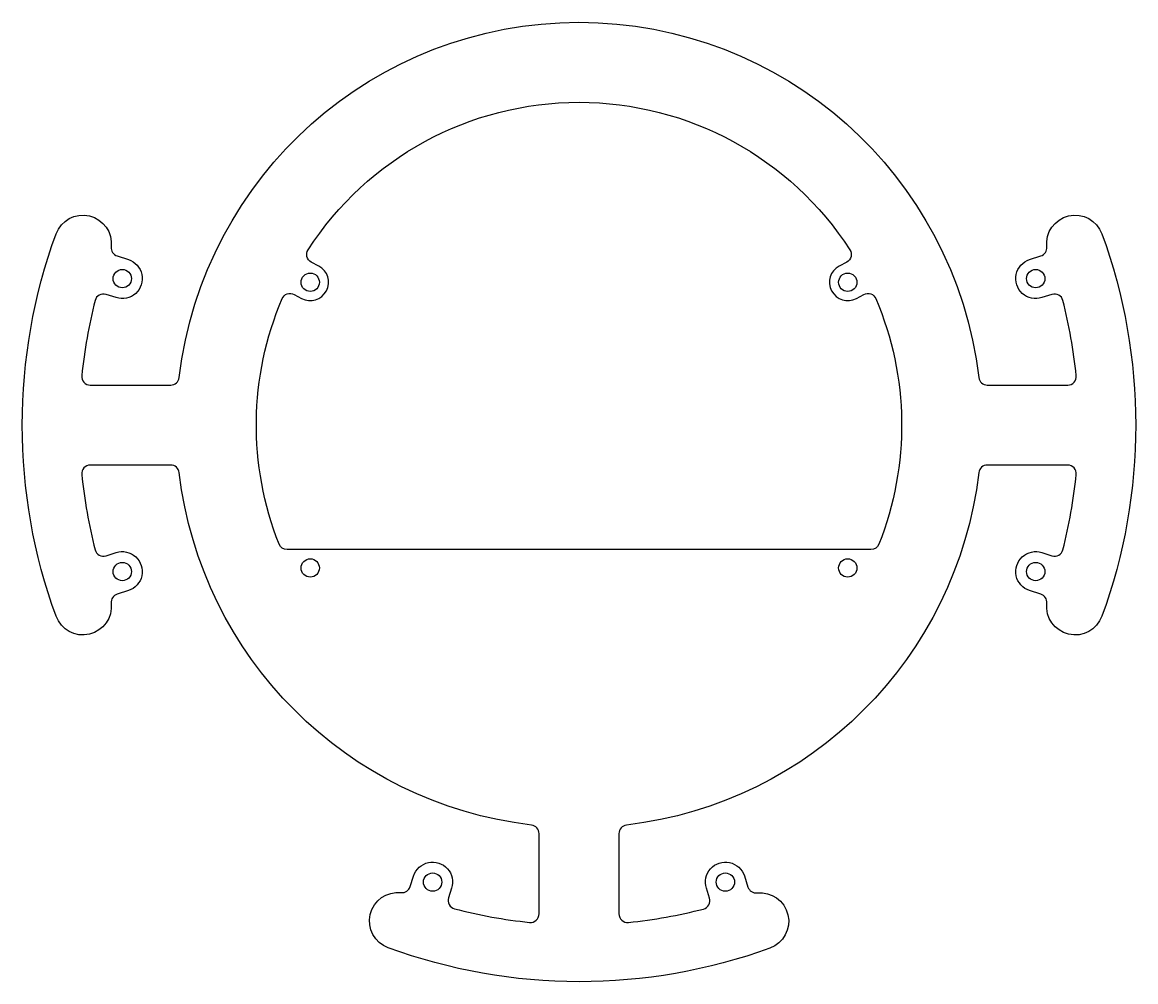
# Model space of a CAD drawing. Header units: millimetres. Extents: x -98 to 98, y -97 to 70.
import ezdxf

# ---------------------------------------------------------------- set-up
doc = ezdxf.new("R2010")
doc.units = ezdxf.units.MM
doc.layers.get('0').update_dxf_attribs({"linetype": 'CONTINUOUS'})

msp = doc.modelspace()

# ---------------------------------------------------------------- linework, layer by layer
for points in [[(87.07, 8.65, 0.038268), (84.74, 21.82, 0.431416), (82.83, 22.87), (81.06, 22.31, -1.000204), (78.92, 28.97), (80.88, 29.6, 0.356437), (81.92, 31.19, -0.886034), (91.58, 33.45, -0.176894), (91.58, -33.45, -0.886034), (81.92, -31.19, 0.356437), (80.88, -29.6), (78.92, -28.97, -1.000204), (81.06, -22.31), (82.83, -22.87, 0.431416), (84.74, -21.82, 0.038268), (87.07, -8.65, 0.443516), (85.58, -7), (71.5, -7, 0.379965), (70.01, -8.32, -0.346483), (8.32, -70.01, 0.379964), (7, -71.5), (7, -85.55, 0.443566), (8.65, -87.04, 0.038242), (21.81, -84.7, 0.431403), (22.86, -82.79), (22.31, -81.06, -1.000204), (28.97, -78.92), (29.59, -80.85, 0.356441), (31.18, -81.88, -0.886032), (33.44, -91.55, -0.176766), (-33.41, -91.48, -0.886029), (-31.15, -81.82, 0.356448), (-29.56, -80.78), (-28.97, -78.93, -1.000204), (-22.3, -81.06), (-22.84, -82.75, 0.430402), (-21.8, -84.66, 0.038224), (-8.65, -87.04, 0.444597), (-7, -85.55), (-7, -71.5, 0.379963), (-8.32, -70.01, -0.346489), (-70.01, -8.32, 0.379965), (-71.5, -7), (-85.58, -7, 0.443516), (-87.07, -8.65, 0.038268), (-84.74, -21.82, 0.431416), (-82.83, -22.87), (-81.06, -22.31, -1.000204), (-78.92, -28.97), (-80.88, -29.6, 0.356437), (-81.92, -31.19, -0.886034), (-91.58, -33.45, -0.176894), (-91.58, 33.45, -0.886034), (-81.92, 31.19, 0.356437), (-80.88, 29.6), (-78.92, 28.97, -1.000204), (-81.06, 22.31), (-82.83, 22.87, 0.431416), (-84.74, 21.82, 0.038268), (-87.07, 8.65, 0.443516), (-85.58, 7), (-71.5, 7, 0.379965), (-70.01, 8.32, -0.888155), (70.01, 8.32, 0.379965), (71.5, 7), (85.58, 7, 0.443516)], [(-48.57, 22.17, 1), (-45.57, 27.83), (-46.9, 28.53, -0.439501), (-47.45, 30.67, -0.544376), (47.45, 30.67, -0.439501), (46.9, 28.53), (45.57, 27.83, 1), (48.57, 22.17), (49.9, 22.88, -0.439501), (51.98, 22.14, -0.197686), (52.51, -20.85, -0.307356), (51.12, -21.8), (-51.12, -21.8, -0.307356), (-52.51, -20.85, -0.197686), (-51.98, 22.14, -0.439501), (-49.9, 22.88)]]:
    msp.add_lwpolyline(points, format="xyb", close=True)
for centre in [(-79.99, 25.64), (-47.07, 25), (47.07, 25), (79.99, 25.64), (-47.07, -25), (47.07, -25), (-79.99, -25.64), (79.99, -25.64), (-25.64, -79.99), (25.64, -79.99)]:
    msp.add_circle(centre, 1.6)

doc.saveas('drawing.dxf')
